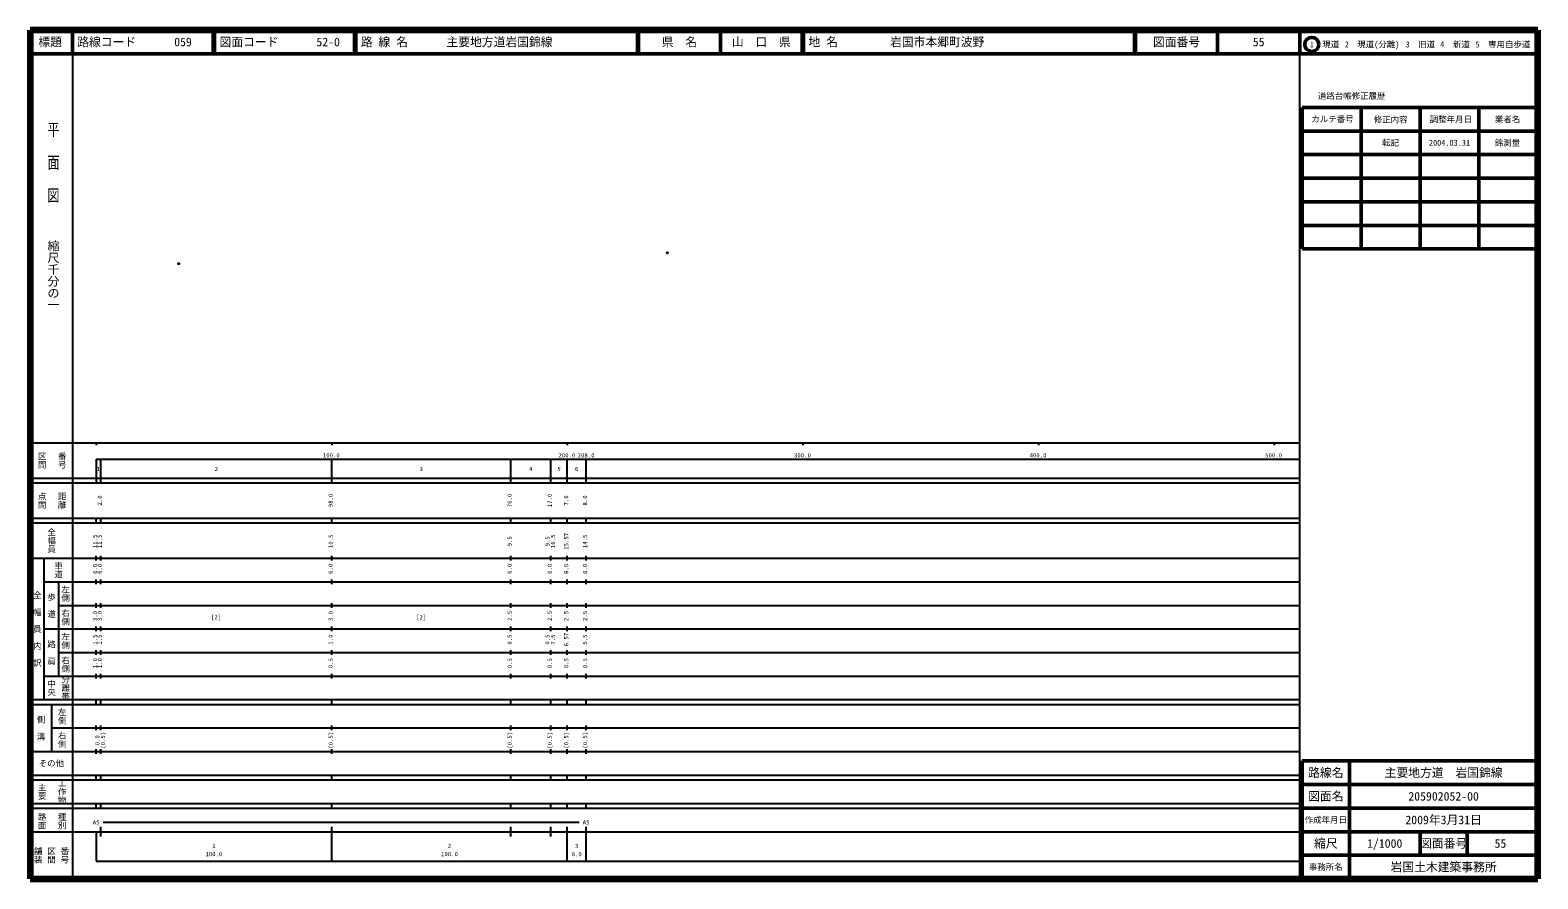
# Model space of a CAD drawing. Units: millimetres on the paper. Extents: x 40 to 680, y 20 to 380.
import ezdxf
from ezdxf.enums import TextEntityAlignment as Align

# ---------------------------------------------------------------- set-up
doc = ezdxf.new("R2010")
doc.units = ezdxf.units.MM
doc.header["$PDMODE"] = 32
doc.header["$PDSIZE"] = 0.5
doc.layers.add('M-OTRS', color=6, linetype='Continuous')
doc.layers.add('M-TTL-TXT', color=7, linetype='Continuous')
for name, color, linetype, lineweight in [('M-TTL', 2, 'Continuous', 140), ('M-TTL-BAND', 7, 'Continuous', 25), ('M-TTL-FRAM', 2, 'Continuous', 50), ('M-TTL-LINE', 7, 'Continuous', 50)]:
    doc.layers.add(name, color=color, linetype=linetype, lineweight=lineweight)
doc.styles.add('@ＭＳ ゴシック', font='')
doc.styles.add('ＭＳ ゴシック', font='')
doc.styles.get('@ＭＳ ゴシック').set_extended_font_data('@MS Gothic')
doc.styles.get('ＭＳ ゴシック').set_extended_font_data('MS Gothic')

msp = doc.modelspace()

# ---------------------------------------------------------------- linework, layer by layer
at = {"layer": 'M-OTRS'}
for p in [(310.458, 285.577), (103.034, 280.967)]:
    msp.add_point(p, dxfattribs=at)
at = {"layer": 'M-TTL'}
for p, q in [((40, 380), (40, 20)), ((680, 380), (40, 380)), ((680, 20), (680, 380)), ((40, 20), (680, 20))]:
    msp.add_line(p, q, dxfattribs=at)
at = {"layer": 'M-TTL-BAND'}
for p, q in [((58, 370), (58, 20)), ((579, 20), (579, 370)), ((40, 205), (579, 205)), ((68, 205), (68, 204)), ((168, 205), (168, 204)), ((268, 205), (268, 204)), ((368, 205), (368, 204)), ((468, 205), (468, 204)), ((568, 205), (568, 204)), ((68, 198), (579, 198)), ((68, 198), (68, 188)), ((70, 188), (70, 198)), ((168, 188), (168, 198)), ((244, 188), (244, 198)), ((261, 188), (261, 198)), ((268, 188), (268, 198)), ((276, 188), (276, 198)), ((40, 190), (579, 190)), ((40, 188), (579, 188)), ((40, 173), (579, 173)), ((68, 171), (68, 173)), ((70, 171), (70, 173)), ((168, 171), (168, 173)), ((244, 171), (244, 173)), ((261, 171), (261, 173)), ((268, 171), (268, 173)), ((276, 171), (276, 173)), ((40, 171), (579, 171)), ((40, 156), (579, 156)), ((46, 96), (46, 156)), ((68, 155), (68, 157)), ((70, 155), (70, 157)), ((168, 155), (168, 157)), ((244, 155), (244, 157)), ((261, 155), (261, 157)), ((268, 155), (268, 157)), ((276, 155), (276, 157)), ((46, 146), (579, 146)), ((52, 146), (52, 106)), ((68, 145), (68, 147)), ((70, 145), (70, 147)), ((168, 145), (168, 147)), ((244, 145), (244, 147)), ((261, 145), (261, 147)), ((268, 145), (268, 147)), ((276, 145), (276, 147)), ((52, 136), (579, 136)), ((68, 135), (68, 137)), ((70, 135), (70, 137)), ((168, 135), (168, 137)), ((244, 135), (244, 137)), ((261, 135), (261, 137)), ((268, 135), (268, 137)), ((276, 135), (276, 137)), ((46, 126), (579, 126)), ((68, 125), (68, 127)), ((70, 125), (70, 127)), ((168, 125), (168, 127)), ((244, 125), (244, 127)), ((261, 125), (261, 127)), ((268, 125), (268, 127)), ((276, 125), (276, 127)), ((52, 116), (579, 116)), ((68, 115), (68, 117)), ((70, 115), (70, 117)), ((168, 115), (168, 117)), ((244, 115), (244, 117)), ((261, 115), (261, 117)), ((268, 115), (268, 117)), ((276, 115), (276, 117)), ((46, 106), (579, 106)), ((68, 105), (68, 107)), ((70, 105), (70, 107)), ((168, 105), (168, 107)), ((244, 105), (244, 107)), ((261, 105), (261, 107)), ((268, 105), (268, 107)), ((276, 105), (276, 107)), ((40, 96), (579, 96)), ((68, 94), (68, 96)), ((70, 94), (70, 96)), ((168, 94), (168, 96)), ((244, 94), (244, 96)), ((261, 94), (261, 96)), ((268, 94), (268, 96)), ((276, 94), (276, 96)), ((40, 94), (579, 94)), ((49, 94), (49, 74)), ((49, 84), (579, 84)), ((68, 83), (68, 85)), ((70, 83), (70, 85)), ((168, 83), (168, 85)), ((244, 83), (244, 85)), ((261, 83), (261, 85)), ((268, 83), (268, 85)), ((276, 83), (276, 85)), ((40, 74), (579, 74)), ((68, 73), (68, 75)), ((70, 73), (70, 75)), ((168, 73), (168, 75)), ((244, 73), (244, 75)), ((261, 73), (261, 75)), ((268, 73), (268, 75)), ((276, 73), (276, 75)), ((40, 64), (579, 64)), ((68, 62), (68, 64)), ((70, 62), (70, 64)), ((168, 62), (168, 64)), ((244, 62), (244, 64)), ((261, 62), (261, 64)), ((268, 62), (268, 64)), ((276, 62), (276, 64)), ((40, 62), (579, 62)), ((40, 52), (579, 52)), ((68, 50), (68, 52)), ((70, 50), (70, 52)), ((168, 50), (168, 52)), ((244, 50), (244, 52)), ((261, 50), (261, 52)), ((268, 50), (268, 52)), ((276, 50), (276, 52)), ((40, 50), (579, 50)), ((40, 40), (579, 40)), ((68, 40), (68, 27.5)), ((70, 38), (70, 42)), ((71, 44), (273, 44)), ((168, 27.5), (168, 42)), ((244, 38), (244, 42)), ((261, 38), (261, 42)), ((268, 27.5), (268, 42)), ((276, 27.5), (276, 42)), ((68, 27.5), (579, 27.5))]:
    msp.add_line(p, q, dxfattribs=at)
at = {"layer": 'M-TTL-FRAM'}
for p, q in [((580, 347.197), (580, 287.197)), ((580, 347.197), (680, 347.197)), ((580, 287.197), (680, 287.197)), ((680, 70), (580, 70)), ((580, 70), (580, 20))]:
    msp.add_line(p, q, dxfattribs=at)
at = {"layer": 'M-TTL-LINE'}
for p, q in [((58, 380), (58, 370)), ((117.75, 380), (117.75, 370)), ((118.25, 380), (118.25, 370)), ((177.75, 380), (177.75, 370)), ((178.25, 380), (178.25, 370)), ((297.75, 380), (297.75, 370)), ((298.25, 380), (298.25, 370)), ((333, 380), (333, 370)), ((367.75, 380), (367.75, 370)), ((368.25, 380), (368.25, 370)), ((508.747, 380), (508.747, 370)), ((509.247, 380), (509.247, 370)), ((543.997, 380), (543.997, 370)), ((579, 380), (579, 370)), ((40, 370), (680, 370)), ((605, 347.197), (605, 287.197)), ((630, 347.197), (630, 287.197)), ((655, 347.197), (655, 287.197)), ((580, 337.197), (680, 337.197)), ((580, 327.197), (680, 327.197)), ((580, 317.197), (680, 317.197)), ((580, 307.197), (680, 307.197)), ((580, 297.197), (680, 297.197)), ((600, 70), (600, 20)), ((680, 60), (580, 60)), ((680, 50), (580, 50)), ((680, 40), (580, 40)), ((630, 40), (630, 30)), ((650, 40), (650, 30)), ((680, 30), (580, 30))]:
    msp.add_line(p, q, dxfattribs=at)
msp.add_circle((584.031, 373.958), 3, dxfattribs=at)

# ---------------------------------------------------------------- texts
at = {"layer": 'M-TTL-BAND', "style": '@ＭＳ ゴシック', "width": 1.4}
msp.add_text('平  面  図', height=3.666, rotation=270, dxfattribs=at).set_placement((49.777, 306.475), align=Align.MIDDLE_RIGHT)
at = {"layer": 'M-TTL-BAND', "style": '@ＭＳ ゴシック'}
msp.add_text('縮尺千分の一', height=3.666, rotation=270, dxfattribs=at).set_placement((49.777, 261.03), align=Align.MIDDLE_RIGHT)
for s, p in [('区間', (45, 197.5)), ('番号', (53.5, 197.5)), ('点間', (45, 180.5)), ('距離', (53.5, 180.5)), ('全幅員', (49, 163.5)), ('車道', (52, 151)), ('全\u3000幅\u3000員\u3000内\u3000訳', (43, 126)), ('歩\u3000道', (49, 136)), ('左側', (55, 141)), ('右側', (55, 131)), ('左側', (55, 121)), ('路\u3000肩', (49, 116)), ('右側', (55, 111)), ('中央', (49, 101)), ('分離帯', (55, 101)), ('左側', (53.5, 89)), ('側\u3000溝', (44.5, 84)), ('右側', (53.5, 79)), ('主要', (45, 57)), ('工作物', (53.5, 57)), ('路面', (45, 44.5)), ('種別', (53.5, 44.5)), ('舗装', (43.333, 30)), ('区間', (49, 30)), ('番号', (54.667, 30))]:
    msp.add_text(s, height=2.566, rotation=270, dxfattribs=at).set_placement(p, align=Align.MIDDLE_CENTER)
at = {"layer": 'M-TTL-BAND', "style": 'ＭＳ ゴシック'}
for s, p in [('100.0', (167.844, 198.195)), ('200.0', (267.844, 198.195)), ('208.0', (276, 198.195)), ('300.0', (367.844, 198.195)), ('400.0', (467.844, 198.195)), ('500.0', (567.844, 198.195)), ('1', (69, 192.405)), ('2', (119, 192.405)), ('3', (206, 192.405)), ('4', (252.5, 192.405)), ('5', (264.5, 192.405)), ('6', (272, 192.405)), ('[2]', (119, 129.5)), ('[2]', (206, 129.5)), ('AS', (68, 42.5)), ('AS', (276, 42.5)), ('1', (118, 32.523)), ('2', (218, 32.523)), ('3', (272, 32.523)), ('100.0', (118, 29.033)), ('100.0', (218, 29.033)), ('8.0', (272, 29.033))]:
    msp.add_text(s, height=1.833, dxfattribs=at).set_placement(p, align=Align.BOTTOM_CENTER)
for s, p in [('2.0', (71, 180.5)), ('98.0', (169, 180.5)), ('76.0', (245, 180.5)), ('17.0', (262, 180.5)), ('7.0', (269, 180.5)), ('8.0', (277, 180.5)), ('11.5', (69, 163.174)), ('11.5', (71, 163.174)), ('10.5', (169, 163.174)), ('9.5', (245, 163.174)), ('9.5', (261, 163.174)), ('16.5', (263.37, 163.174)), ('15.57', (269, 163.174)), ('14.5', (277, 163.174)), ('6.0', (69, 151.5)), ('6.0', (71, 151.5)), ('6.0', (169, 151.5)), ('6.0', (245, 151.5)), ('6.0', (262, 151.5)), ('6.0', (269, 151.5)), ('6.0', (277, 151.5)), ('3.0', (69, 131.5)), ('3.0', (71, 131.5)), ('3.0', (169, 131.5)), ('2.5', (245, 131.5)), ('2.5', (262, 131.5)), ('2.5', (269, 131.5)), ('2.5', (277, 131.5)), ('1.5', (69, 121.5)), ('1.5', (71, 121.5)), ('1.0', (169, 121.5)), ('0.5', (245, 121.5)), ('0.5', (261, 121.5)), ('7.5', (263.37, 121.5)), ('6.57', (269, 121.5)), ('5.5', (277, 121.5)), ('1.0', (69, 111.5)), ('1.0', (71, 111.5)), ('0.5', (169, 111.5)), ('0.5', (245, 111.5)), ('0.5', (262, 111.5)), ('0.5', (269, 111.5)), ('0.5', (277, 111.5)), ('0.0', (70, 78.764)), ('(0.5)', (72.37, 78.764)), ('(0.5)', (169, 78.764)), ('(0.5)', (245, 78.764)), ('(0.5)', (262, 78.764)), ('(0.5)', (269, 78.764)), ('(0.5)', (277, 78.764))]:
    msp.add_text(s, height=1.833, rotation=90, dxfattribs=at).set_placement(p, align=Align.BOTTOM_CENTER)
msp.add_text('その他', height=2.566, dxfattribs=at).set_placement((49, 69), align=Align.MIDDLE_CENTER)
at = {"layer": 'M-TTL-TXT', "style": 'ＭＳ ゴシック'}
for s, height, p in [('標題', 3.666, (48.5, 375)), ('県\u3000名', 3.666, (315.625, 375)), ('山\u3000口\u3000県', 3.666, (350.375, 375)), ('図面番号', 3.666, (526.622, 375)), ('55', 3.666, (561.497, 375)), ('1\u3000現道', 2.566, (589.448, 373.958)), ('2\u3000現道(分離)', 2.566, (609.619, 373.958)), ('3\u3000旧道', 2.566, (630.121, 373.958)), ('4\u3000新道', 2.566, (644.824, 373.958)), ('5\u3000専用自歩道', 2.566, (665.228, 373.958)), ('道路台帳修正履歴', 2.566, (600.968, 352.113)), ('カルテ番号', 2.566, (592.839, 342.277)), ('修正内容', 2.566, (617.509, 342.023)), ('調整年月日', 2.566, (643.089, 342.197)), ('業者名', 2.566, (667.134, 342.197)), ('転記', 2.566, (617.5, 332.245)), ('2004.03.31', 2.566, (642.5, 332.245)), ('錦測量', 2.566, (667.077, 332.189)), ('路線名', 3.666, (590, 65)), ('路線名', 3.666, (590, 65)), ('主要地方道\u3000岩国錦線', 3.666, (640, 65)), ('図面名', 3.666, (590, 55)), ('図面名', 3.666, (590, 55)), ('205902052-00', 3.666, (640, 55)), ('作成年月日', 2.566, (590, 45)), ('作成年月日', 2.566, (590, 45)), ('2009年3月31日', 3.666, (640, 45)), ('縮尺', 3.666, (590, 35)), ('縮尺', 3.666, (590, 35)), ('1/1000', 3.666, (615, 35)), ('図面番号', 3.666, (640, 35)), ('図面番号', 3.666, (640, 35)), ('55', 3.666, (664.125, 35)), ('事務所名', 2.566, (590, 25)), ('事務所名', 2.566, (590, 25)), ('岩国土木建築事務所', 3.666, (640, 25))]:
    msp.add_text(s, height=height, dxfattribs=at).set_placement(p, align=Align.MIDDLE_CENTER)
for s, p in [('路線コード', (60, 375)), ('059', (101.142, 375)), ('図面コード', (120.38, 375)), ('52-0', (161.521, 375)), ('路 線 名', (180.38, 375)), ('主要地方道岩国錦線', (216.734, 375)), ('地 名', (370.38, 375)), ('岩国市本郷町波野', (405.024, 375))]:
    msp.add_text(s, height=3.666, dxfattribs=at).set_placement(p, align=Align.MIDDLE_LEFT)

doc.saveas('drawing.dxf')
